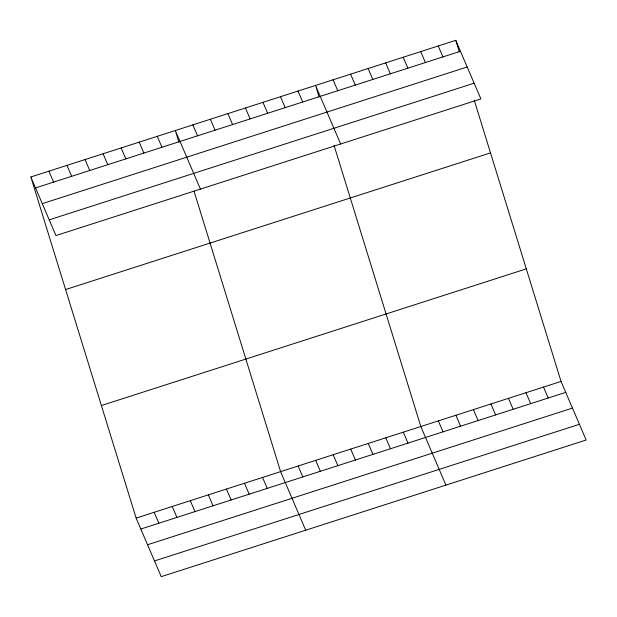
<?xml version="1.0" encoding="UTF-8"?>
<svg xmlns="http://www.w3.org/2000/svg" width="617" height="617" viewBox="0 0 617 617"><rect width="100%" height="100%" fill="white"/><g stroke="black" fill="none" stroke-linecap="round" stroke-linejoin="round"><path stroke-width="0.93" d="M30.85 176.986L455.77 40.329L480.874 98.905L55.954 235.563L30.85 176.986L136.126 518.095L161.23 576.671L586.15 440.014L561.046 381.437L474.242 100.185M35.539 187.923L460.459 51.265M42.272 203.649L467.192 66.991M49.221 219.845L474.134 83.187M65.595 289.55L490.507 152.893M101.389 405.531L526.301 268.873M136.126 518.095L561.046 381.437M140.815 529.031L565.735 392.373M147.548 544.749L572.468 408.092M154.497 560.946L579.409 424.288M438.24 45.967L442.929 56.903M420.709 51.604L425.398 62.541M403.186 57.242L407.876 68.178M543.515 387.075L548.204 398.011M385.656 62.88L390.345 73.816M525.985 392.713L530.674 403.649M368.133 68.518L372.815 79.454M508.462 398.343L513.151 409.279M350.603 74.156L355.292 85.092M490.931 403.981L495.621 414.917M333.072 79.794L337.761 90.73M473.409 409.619L478.09 420.555M340.653 144.008L315.549 85.431L319.128 97.039M455.878 415.256L460.567 426.193M298.019 91.069L302.708 102.006M438.348 420.894L443.037 431.831M280.488 96.699L285.177 107.643M445.929 485.109L420.825 426.532L334.021 145.28M262.965 102.337L267.647 113.273M403.294 432.17L407.984 443.106M245.435 107.975L250.124 118.911M385.764 437.808L390.453 448.744M227.904 113.613L232.594 124.549M368.241 443.446L372.923 454.382M210.382 119.251L215.063 130.187M350.711 449.083L355.4 460.02M192.851 124.889L197.54 135.825M333.18 454.721L337.869 465.658M200.425 189.103L175.321 130.526L178.907 142.141M315.657 460.351L320.339 471.288M157.266 136.334L161.947 147.27M298.127 465.989L302.816 476.926M305.7 530.204L280.596 471.627L194.07 191.278M139.203 142.141L143.892 153.078M262.541 477.435L267.223 488.371M121.148 147.949L125.829 158.885M244.479 483.242L249.168 494.178M103.085 153.756L107.774 164.693M226.424 489.05L231.105 499.986M85.03 159.564L89.712 170.5M208.361 494.857L213.05 505.801M66.968 165.371L71.657 176.308M190.306 500.672L194.987 511.609M48.913 171.179L53.594 182.115M172.243 506.48L176.932 517.416M154.188 512.287L158.87 523.224M455.77 40.329L459.357 51.944"/></g></svg>
